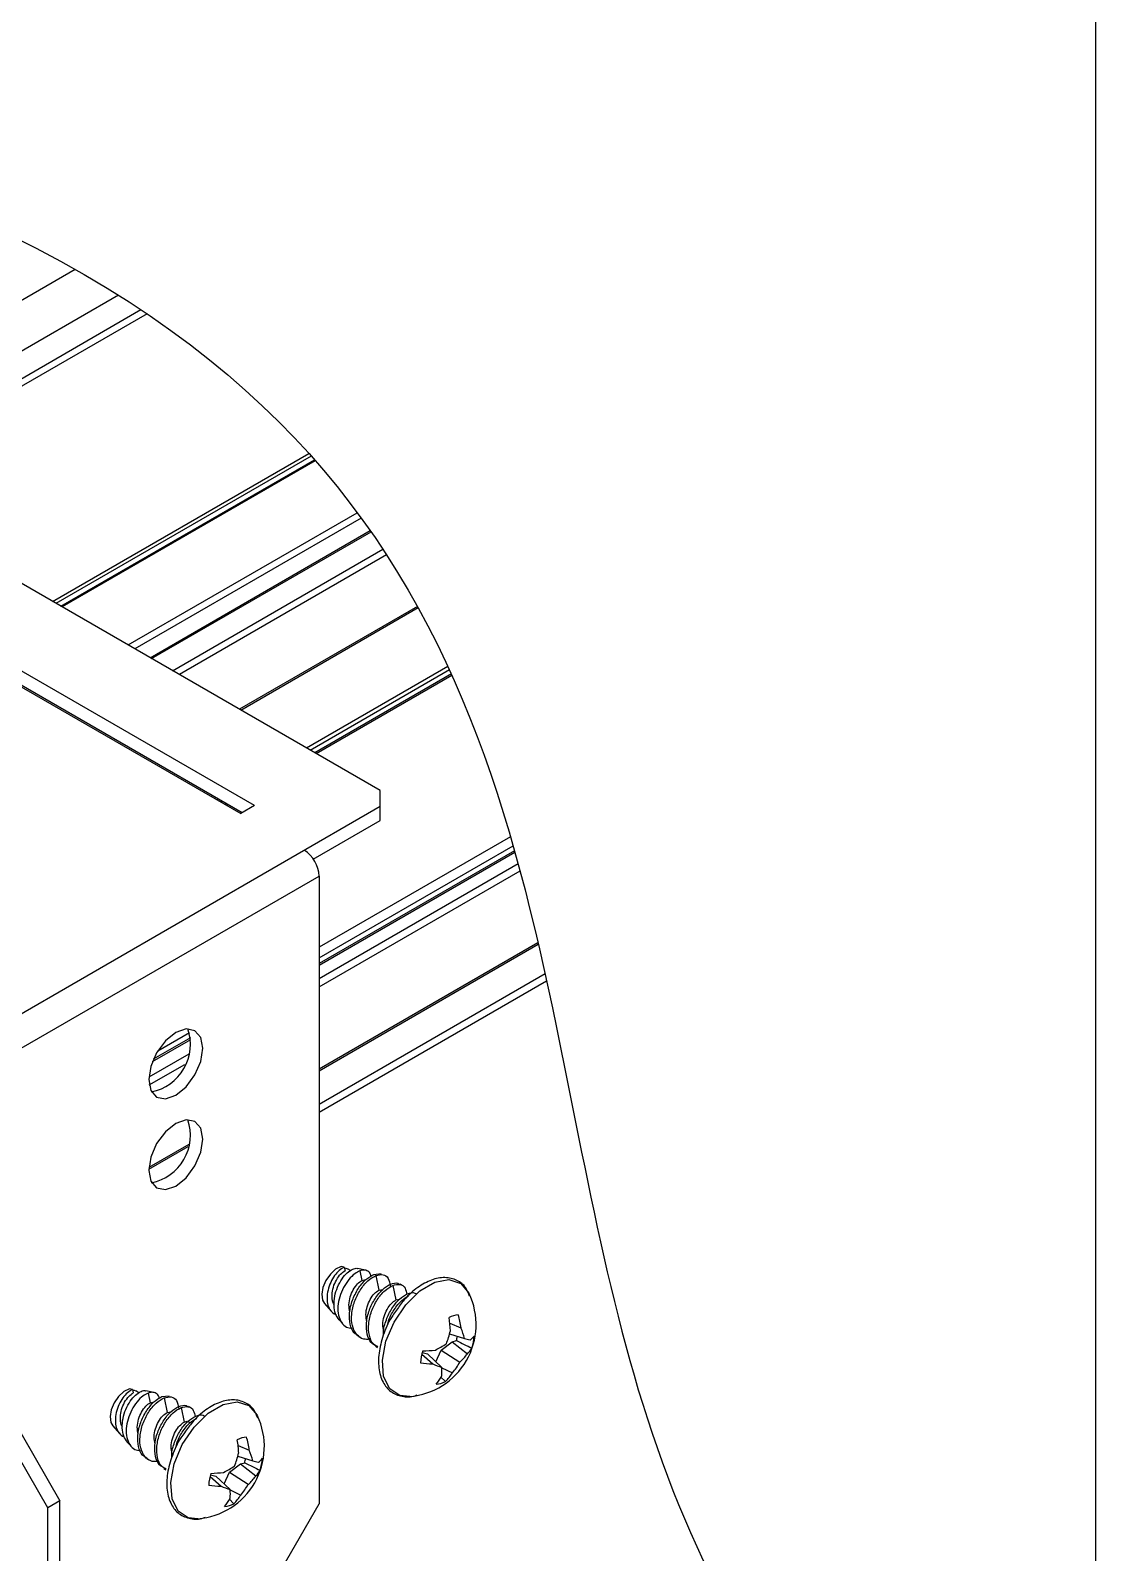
# Model space of a CAD drawing. Extents: x 0 to 11.1, y -12.5 to 0.1.
# Drawn here: x 8.9 to 11.123, y -7.981 to -4.805 of the extents above; entities that cross this region are included whole.
import ezdxf

# ---------------------------------------------------------------- set-up
doc = ezdxf.new("R2010")
doc.units = 0
doc.header["$LTSCALE"] = 0.5
doc.header["$MEASUREMENT"] = 0
for name, color, linetype in [('Dimension', 10, 'CONTINUOUS'), ('Hardware', 242, 'CONTINUOUS'), ('Housing', 150, 'CONTINUOUS'), ('Mounting', 4, 'CONTINUOUS')]:
    doc.layers.add(name, color=color, linetype=linetype)
doc.layers.add('Text-Unprinted', color=131, linetype='CONTINUOUS', plot=False)

msp = doc.modelspace()

# ---------------------------------------------------------------- linework, layer by layer
at = {"layer": 'Dimension', "transparency": 16777216}
msp.add_open_spline([(7.91, -4.9299), (9.6778, -5.2835), (9.9884, -6.8365), (10.299, -8.3895), (11.1232, -8.8286)], degree=3, knots=[0, 0, 0, 0, 1, 1.757055, 1.757055, 1.757055, 1.757055], dxfattribs=at)
at = {"layer": 'Hardware', "transparency": 16777216}
for p, q in [((9.5548, -7.3855), (9.5482, -7.3839)), ((9.5548, -7.3855), (9.5563, -7.3926)), ((9.568, -7.3925), (9.5613, -7.3886)), ((9.5989, -7.3918), (9.5821, -7.3882)), ((9.5875, -7.393), (9.5917, -7.4131)), ((9.6162, -7.4004), (9.6314, -7.3986)), ((9.5917, -7.4131), (9.5994, -7.4115)), ((9.6206, -7.403), (9.6271, -7.4335)), ((9.6271, -7.4335), (9.6348, -7.432)), ((9.656, -7.4234), (9.6624, -7.4539)), ((9.6756, -7.4234), (9.6712, -7.4208)), ((9.5134, -7.4616), (9.5275, -7.4773)), ((9.6624, -7.4539), (9.6702, -7.4524)), ((9.5438, -7.4954), (9.5515, -7.504)), ((9.7747, -7.5246), (9.8057, -7.5344)), ((9.7751, -7.5025), (9.7984, -7.5121)), ((9.5845, -7.5301), (9.589, -7.5327)), ((9.6199, -7.5505), (9.6243, -7.5531)), ((9.7458, -7.5827), (9.7572, -7.5583)), ((9.7572, -7.5583), (9.7802, -7.5411)), ((9.7572, -7.5583), (9.7963, -7.5836)), ((9.7802, -7.5411), (9.7887, -7.5386)), ((9.7802, -7.5411), (9.8117, -7.5662)), ((9.7165, -7.5671), (9.7394, -7.5872)), ((9.7175, -7.5635), (9.7287, -7.5666)), ((9.7287, -7.5666), (9.7584, -7.5945)), ((9.7559, -7.614), (9.7659, -7.6243)), ((9.7585, -7.5953), (9.7804, -7.6061)), ((9.1128, -7.6406), (9.1062, -7.6391)), ((9.1128, -7.6406), (9.1143, -7.6478)), ((9.1261, -7.6476), (9.1193, -7.6437)), ((9.157, -7.6469), (9.1402, -7.6433)), ((9.1454, -7.6482), (9.1497, -7.6682)), ((9.1741, -7.6556), (9.1894, -7.6537)), ((9.1497, -7.6682), (9.1575, -7.6666)), ((9.1786, -7.6581), (9.185, -7.6886)), ((9.2139, -7.6785), (9.2204, -7.709)), ((9.2337, -7.6785), (9.2293, -7.6759)), ((9.0715, -7.7167), (9.0855, -7.7324)), ((9.185, -7.6886), (9.1929, -7.687)), ((9.1018, -7.7505), (9.1095, -7.7591)), ((9.3327, -7.7796), (9.3637, -7.7895)), ((9.333, -7.7576), (9.3564, -7.7672)), ((9.1426, -7.7852), (9.147, -7.7878)), ((9.1779, -7.8056), (9.1824, -7.8082)), ((9.3039, -7.8379), (9.3153, -7.8134)), ((9.3153, -7.8134), (9.3383, -7.7961)), ((9.3153, -7.8134), (9.3544, -7.8386)), ((9.3383, -7.7961), (9.3468, -7.7936)), ((9.3383, -7.7961), (9.3698, -7.8212)), ((9.2746, -7.8224), (9.2974, -7.8424)), ((9.2755, -7.8187), (9.2868, -7.8218)), ((9.2868, -7.8218), (9.3165, -7.8497)), ((9.3141, -7.869), (9.3242, -7.8793)), ((9.3166, -7.8503), (9.3385, -7.8611))]:
    msp.add_line(p, q, dxfattribs=at)
at = {"layer": 'Hardware', "transparency": 16777216, "flags": 128}
for points in [[(9.5482, -7.3839), (9.5367, -7.3896), (9.5257, -7.3998), (9.5165, -7.413), (9.5103, -7.4277), (9.5078, -7.4421), (9.5094, -7.4543), (9.5134, -7.4616)], [(9.5551, -7.3867), (9.558, -7.3872), (9.5613, -7.3886)], [(9.6913, -7.6554), (9.6707, -7.6533), (9.6495, -7.6392), (9.6369, -7.6136), (9.6343, -7.5793), (9.6418, -7.5401), (9.6587, -7.5002), (9.6832, -7.4638), (9.7126, -7.4351), (9.7438, -7.417), (9.7733, -7.4115), (9.7979, -7.4193), (9.815, -7.4394), (9.8154, -7.4403)], [(9.1062, -7.6391), (9.0947, -7.6448), (9.0837, -7.655), (9.0745, -7.6682), (9.0683, -7.683), (9.0659, -7.6974), (9.0675, -7.7096), (9.0715, -7.7167)], [(9.113, -7.6418), (9.116, -7.6423), (9.1193, -7.6437)], [(9.2493, -7.9106), (9.229, -7.9085), (9.2078, -7.8945), (9.1951, -7.869), (9.1923, -7.8348), (9.1997, -7.7956), (9.2166, -7.7556), (9.2411, -7.7193), (9.2704, -7.6904), (9.3016, -7.6722), (9.3311, -7.6666), (9.3558, -7.6743), (9.3729, -7.6943), (9.3735, -7.6955)]]:
    msp.add_lwpolyline(points, dxfattribs=at)
at = {"layer": 'Hardware', "transparency": 16777216}
for centre, radius, start, end in [((9.6789, -7.5049), 0.151, 274.7062, 25.2992), ((9.7968, -7.5348), 0.0501, 94.6087, 117.6357), ((9.5232, -7.5292), 0.2533, 2.4222, 8.8149), ((9.6187, -7.5355), 0.1813, 7.4233, 16.2339), ((9.5659, -7.4674), 0.2165, 338.9042, 346.3512), ((9.6589, -7.57), 0.151, 13.6306, 22.5387), ((9.702, -7.1665), 0.3942, 272.3958, 276.2535), ((9.6444, -7.3542), 0.2275, 296.2072, 302.8532), ((9.705, -7.5148), 0.0871, 344.088, 350.1426), ((9.9695, -6.9342), 0.6221, 254.7357, 255.8347), ((9.7815, -7.5333), 0.0447, 312.4745, 331.9346), ((9.7981, -7.5088), 0.0345, 303.7721, 323.4035), ((9.7237, -7.5227), 0.1023, 341.9777, 356.2663), ((9.8157, -7.592), 0.1023, 161.9777, 176.2663), ((9.7421, -7.3663), 0.2209, 262.6019, 269.2953), ((9.8435, -7.3462), 0.2625, 246.6386, 251.0947), ((9.6596, -7.5039), 0.1582, 319.775, 329.7641), ((9.7195, -7.4996), 0.1137, 312.4157, 324.1328), ((9.6686, -7.5655), 0.1012, 320.5381, 332.3291), ((9.6549, -7.6023), 0.1038, 354.3479, 4.2771), ((9.6913, -7.5501), 0.1052, 315.1999, 327.8708), ((9.7427, -7.5798), 0.0501, 274.6087, 297.6357), ((9.2369, -7.76), 0.151, 274.7062, 25.2992), ((9.3549, -7.7902), 0.0504, 94.8375, 117.7874), ((9.0808, -7.7849), 0.2537, 2.5313, 8.9127), ((9.1766, -7.791), 0.1814, 7.5416, 16.3445), ((9.1236, -7.723), 0.2166, 339.003, 346.4457), ((9.217, -7.8255), 0.151, 13.8007, 22.6985), ((9.202, -7.6097), 0.2275, 296.3265, 302.9794), ((9.2632, -7.7699), 0.0869, 344.1976, 350.1723), ((9.5067, -7.2542), 0.554, 255.0469, 256.2826), ((9.3394, -7.7881), 0.045, 312.6357, 332.0264), ((9.3559, -7.7636), 0.0348, 303.9895, 323.5492), ((9.2821, -7.7779), 0.1019, 342.0808, 356.3995), ((9.3734, -7.8471), 0.1019, 162.0808, 176.3995), ((9.2995, -7.6221), 0.2203, 262.7452, 269.4585), ((9.2592, -7.4238), 0.3923, 272.5248, 276.4034), ((9.3997, -7.6033), 0.26, 246.8422, 251.3426), ((9.2177, -7.7593), 0.158, 319.8667, 329.8616), ((9.2773, -7.7546), 0.1141, 312.5396, 324.2412), ((9.227, -7.821), 0.1008, 320.6134, 332.4325), ((9.2133, -7.8577), 0.1036, 354.5263, 4.4558), ((9.2497, -7.8055), 0.1048, 315.2717, 327.9651), ((9.3007, -7.8347), 0.0504, 274.8375, 297.7874)]:
    msp.add_arc(centre, radius, start, end, dxfattribs=at)
for points, knots in [([(9.5548, -7.3855), (9.5513, -7.3873), (9.5443, -7.391), (9.5343, -7.4027), (9.5259, -7.417), (9.5201, -7.4334), (9.5181, -7.4501), (9.52, -7.4653), (9.5263, -7.4767), (9.5325, -7.4831), (9.5369, -7.4838), (9.5371, -7.4839)], [0, 0, 0, 0, 0.1272473, 0.2479327, 0.3689621, 0.4893938, 0.6144389, 0.7399606, 0.8650128, 0.9939973, 1, 1, 1, 1]), ([(9.5334, -7.4633), (9.5325, -7.4618), (9.5294, -7.4565), (9.5286, -7.4435), (9.5312, -7.427), (9.5381, -7.4116), (9.5468, -7.3988), (9.5532, -7.3947), (9.5563, -7.3926)], [0, 0, 0, 0, 0.0756853, 0.2621145, 0.4485438, 0.6287874, 0.8169617, 1, 1, 1, 1]), ([(9.544, -7.4953), (9.5412, -7.4914), (9.5353, -7.4835), (9.5326, -7.4659), (9.5341, -7.4462), (9.5402, -7.4267), (9.5497, -7.4096), (9.5609, -7.3959), (9.5685, -7.3917), (9.5724, -7.3895)], [0, 0, 0, 0, 0.13785, 0.287384, 0.430382, 0.574157, 0.71766, 0.8548, 1, 1, 1, 1]), ([(9.5875, -7.393), (9.5838, -7.3947), (9.576, -7.3985), (9.5638, -7.4108), (9.5527, -7.4276), (9.5445, -7.4471), (9.5408, -7.4674), (9.5419, -7.4863), (9.548, -7.5013), (9.5581, -7.5113), (9.5672, -7.5128), (9.5714, -7.5134)], [0, 0, 0, 0, 0.096489, 0.209098, 0.321969, 0.434588, 0.549827, 0.666133, 0.782267, 0.900515, 1, 1, 1, 1]), ([(9.5852, -7.529), (9.5818, -7.5271), (9.5731, -7.5224), (9.5662, -7.5052), (9.5646, -7.4811), (9.5707, -7.4545), (9.5832, -7.4299), (9.5992, -7.4098), (9.6106, -7.4035), (9.6162, -7.4004)], [0, 0, 0, 0, 0.095966, 0.243619, 0.396125, 0.54863, 0.696283, 0.850153, 1, 1, 1, 1]), ([(9.5724, -7.3895), (9.5758, -7.3883), (9.5796, -7.3869), (9.5819, -7.3883), (9.5821, -7.3885)], [0, 0, 0, 0, 0.915784, 1, 1, 1, 1]), ([(9.6103, -7.4043), (9.6102, -7.4035), (9.6096, -7.3983), (9.6044, -7.3932), (9.5963, -7.3906), (9.5899, -7.3923), (9.5875, -7.393)], [0, 0, 0, 0, 0.06794, 0.419336, 0.777357, 1, 1, 1, 1]), ([(9.6206, -7.403), (9.6259, -7.4017), (9.6365, -7.3992), (9.6476, -7.4072), (9.6496, -7.419), (9.6505, -7.4249)], [0, 0, 0, 0, 0.3286, 0.666022, 1, 1, 1, 1]), ([(9.5663, -7.4789), (9.5654, -7.474), (9.5636, -7.4642), (9.5666, -7.4474), (9.5734, -7.432), (9.5822, -7.4192), (9.5886, -7.4151), (9.5917, -7.4131)], [0, 0, 0, 0, 0.201144, 0.402977, 0.598114, 0.801837, 1, 1, 1, 1]), ([(9.6077, -7.5359), (9.6035, -7.5361), (9.5925, -7.5366), (9.5791, -7.5264), (9.5704, -7.508), (9.5691, -7.4836), (9.5751, -7.457), (9.5876, -7.4325), (9.6036, -7.4123), (9.615, -7.4061), (9.6206, -7.403)], [0, 0, 0, 0, 0.082868, 0.216263, 0.344268, 0.47648, 0.608692, 0.736697, 0.870092, 1, 1, 1, 1]), ([(9.6206, -7.5494), (9.6172, -7.5476), (9.6085, -7.5428), (9.6015, -7.5256), (9.6, -7.5015), (9.6061, -7.4749), (9.6185, -7.4503), (9.6346, -7.4302), (9.646, -7.4239), (9.6516, -7.4208)], [0, 0, 0, 0, 0.095966, 0.243619, 0.396125, 0.54863, 0.696283, 0.850153, 1, 1, 1, 1]), ([(9.625, -7.552), (9.6216, -7.5501), (9.6129, -7.5454), (9.606, -7.5281), (9.6044, -7.5041), (9.6105, -7.4774), (9.623, -7.4529), (9.639, -7.4328), (9.6504, -7.4265), (9.656, -7.4234)], [0, 0, 0, 0, 0.095966, 0.243619, 0.396125, 0.54863, 0.696283, 0.850153, 1, 1, 1, 1]), ([(9.6516, -7.4208), (9.6571, -7.4191), (9.6648, -7.4167), (9.6693, -7.4208), (9.6705, -7.4219)], [0, 0, 0, 0, 0.721283, 1, 1, 1, 1]), ([(9.656, -7.4234), (9.6612, -7.4221), (9.6718, -7.4196), (9.6824, -7.427), (9.6843, -7.4376), (9.6852, -7.4424)], [0, 0, 0, 0, 0.349189, 0.707752, 1, 1, 1, 1]), ([(9.8163, -7.446), (9.814, -7.4399), (9.8087, -7.4256), (9.7902, -7.4114), (9.7651, -7.4054), (9.7367, -7.4108), (9.7076, -7.4268), (9.6819, -7.4491), (9.6689, -7.4678), (9.6637, -7.4754)], [0, 0, 0, 0, 0.105605, 0.252708, 0.407585, 0.561916, 0.723314, 0.888942, 1, 1, 1, 1]), ([(9.6017, -7.4993), (9.6008, -7.4944), (9.599, -7.4846), (9.602, -7.4678), (9.6087, -7.4524), (9.6175, -7.4397), (9.6239, -7.4355), (9.6271, -7.4335)], [0, 0, 0, 0, 0.201144, 0.402977, 0.598114, 0.801837, 1, 1, 1, 1]), ([(9.637, -7.5197), (9.6361, -7.5148), (9.6343, -7.505), (9.6374, -7.4882), (9.6441, -7.4728), (9.6529, -7.4601), (9.6593, -7.4559), (9.6624, -7.4539)], [0, 0, 0, 0, 0.201144, 0.402977, 0.598114, 0.801837, 1, 1, 1, 1]), ([(9.6369, -7.5266), (9.6368, -7.5249), (9.636, -7.5153), (9.6418, -7.4951), (9.6538, -7.4707), (9.6699, -7.4509), (9.687, -7.44), (9.7001, -7.4372), (9.7046, -7.4412), (9.7059, -7.4423)], [0, 0, 0, 0, 0.0384012, 0.2190863, 0.3940228, 0.5763248, 0.7538609, 0.931397, 1, 1, 1, 1]), ([(9.6443, -7.5095), (9.6451, -7.5056), (9.6475, -7.4933), (9.6586, -7.4733), (9.6734, -7.4541), (9.6839, -7.4483), (9.6886, -7.4456)], [0, 0, 0, 0, 0.137017, 0.435887, 0.747341, 1, 1, 1, 1]), ([(9.6637, -7.4754), (9.661, -7.4789), (9.65, -7.4931), (9.6368, -7.5229), (9.6263, -7.5607), (9.6254, -7.5965), (9.6337, -7.6256), (9.651, -7.6468), (9.6749, -7.6562), (9.6947, -7.6571), (9.7054, -7.6525), (9.7068, -7.6519)], [0, 0, 0, 0, 0.045233, 0.182555, 0.320321, 0.459129, 0.599408, 0.722525, 0.853141, 0.980635, 1, 1, 1, 1]), ([(9.7887, -7.5386), (9.7943, -7.5413), (9.805, -7.5465), (9.8158, -7.5518), (9.821, -7.5543)], [0, 0, 0, 0, 0.514247, 1, 1, 1, 1]), ([(9.1128, -7.6406), (9.1092, -7.6425), (9.1023, -7.6462), (9.0922, -7.6579), (9.0838, -7.6723), (9.0781, -7.6887), (9.0762, -7.7053), (9.0781, -7.7206), (9.0844, -7.7319), (9.0906, -7.7383), (9.0949, -7.739), (9.0951, -7.739)], [0, 0, 0, 0, 0.1274, 0.248229, 0.369404, 0.489979, 0.615174, 0.740846, 0.866048, 0.995187, 1, 1, 1, 1]), ([(9.0915, -7.7184), (9.0906, -7.7169), (9.0875, -7.7117), (9.0867, -7.6987), (9.0892, -7.6823), (9.096, -7.6668), (9.1048, -7.654), (9.1112, -7.6499), (9.1143, -7.6478)], [0, 0, 0, 0, 0.074862, 0.261457, 0.448052, 0.628457, 0.816799, 1, 1, 1, 1]), ([(9.102, -7.7503), (9.0992, -7.7466), (9.0934, -7.7387), (9.0906, -7.7212), (9.0921, -7.7015), (9.0982, -7.6819), (9.1076, -7.6648), (9.1189, -7.6511), (9.1265, -7.6469), (9.1304, -7.6447)], [0, 0, 0, 0, 0.136745, 0.286471, 0.429653, 0.573611, 0.717298, 0.854614, 1, 1, 1, 1]), ([(9.1454, -7.6482), (9.1418, -7.6499), (9.1339, -7.6537), (9.1217, -7.666), (9.1107, -7.6829), (9.1025, -7.7024), (9.0988, -7.7227), (9.1, -7.7416), (9.1061, -7.7565), (9.1162, -7.7665), (9.1253, -7.7679), (9.1294, -7.7685)], [0, 0, 0, 0, 0.09661, 0.209361, 0.322374, 0.435134, 0.550518, 0.66697, 0.783249, 0.901646, 1, 1, 1, 1]), ([(9.1304, -7.6447), (9.1338, -7.6434), (9.1375, -7.642), (9.1399, -7.6435), (9.1401, -7.6436)], [0, 0, 0, 0, 0.908266, 1, 1, 1, 1]), ([(9.1684, -7.6594), (9.1683, -7.6586), (9.1676, -7.6534), (9.1623, -7.6483), (9.1543, -7.6457), (9.1479, -7.6475), (9.1454, -7.6482)], [0, 0, 0, 0, 0.070362, 0.420845, 0.777935, 1, 1, 1, 1]), ([(9.1244, -7.734), (9.1235, -7.7292), (9.1217, -7.7194), (9.1247, -7.7026), (9.1314, -7.6872), (9.1402, -7.6744), (9.1465, -7.6703), (9.1497, -7.6682)], [0, 0, 0, 0, 0.200175, 0.402254, 0.597627, 0.801597, 1, 1, 1, 1]), ([(9.1433, -7.7841), (9.1399, -7.7823), (9.1312, -7.7776), (9.1243, -7.7605), (9.1226, -7.7364), (9.1287, -7.7098), (9.1411, -7.6852), (9.1571, -7.665), (9.1685, -7.6587), (9.1741, -7.6556)], [0, 0, 0, 0, 0.094938, 0.242759, 0.395438, 0.548116, 0.695937, 0.849982, 1, 1, 1, 1]), ([(9.1658, -7.791), (9.1616, -7.7912), (9.1506, -7.7918), (9.1373, -7.7816), (9.1285, -7.7633), (9.1271, -7.7389), (9.1331, -7.7124), (9.1455, -7.6878), (9.1615, -7.6676), (9.1729, -7.6613), (9.1786, -7.6581)], [0, 0, 0, 0, 0.081983, 0.215507, 0.343636, 0.475975, 0.608314, 0.736443, 0.869967, 1, 1, 1, 1]), ([(9.1786, -7.8045), (9.1752, -7.8027), (9.1666, -7.798), (9.1596, -7.7809), (9.158, -7.7568), (9.164, -7.7302), (9.1765, -7.7056), (9.1925, -7.6854), (9.2039, -7.6791), (9.2095, -7.676)], [0, 0, 0, 0, 0.094938, 0.242759, 0.395438, 0.548116, 0.695937, 0.849982, 1, 1, 1, 1]), ([(9.183, -7.8071), (9.1797, -7.8053), (9.171, -7.8006), (9.164, -7.7834), (9.1624, -7.7594), (9.1685, -7.7327), (9.1809, -7.7082), (9.1969, -7.688), (9.2083, -7.6817), (9.2139, -7.6785)], [0, 0, 0, 0, 0.094938, 0.242759, 0.395438, 0.548116, 0.695937, 0.849982, 1, 1, 1, 1]), ([(9.1786, -7.6581), (9.1838, -7.6569), (9.1944, -7.6543), (9.2056, -7.6622), (9.2076, -7.674), (9.2085, -7.6799)], [0, 0, 0, 0, 0.3286, 0.666022, 1, 1, 1, 1]), ([(9.2095, -7.676), (9.215, -7.6742), (9.2227, -7.6718), (9.2273, -7.6759), (9.2286, -7.677)], [0, 0, 0, 0, 0.717361, 1, 1, 1, 1]), ([(9.2139, -7.6785), (9.2192, -7.6773), (9.2298, -7.6747), (9.2404, -7.6821), (9.2424, -7.6927), (9.2433, -7.6975)], [0, 0, 0, 0, 0.348416, 0.706186, 1, 1, 1, 1]), ([(9.3742, -7.7008), (9.372, -7.6948), (9.3666, -7.6805), (9.3481, -7.6664), (9.3229, -7.6605), (9.2945, -7.666), (9.2654, -7.6821), (9.2396, -7.7045), (9.2267, -7.7233), (9.2215, -7.7308)], [0, 0, 0, 0, 0.105598, 0.252681, 0.407506, 0.561872, 0.723332, 0.888967, 1, 1, 1, 1]), ([(9.1597, -7.7544), (9.1588, -7.7496), (9.157, -7.7398), (9.16, -7.723), (9.1667, -7.7076), (9.1755, -7.6948), (9.1819, -7.6907), (9.185, -7.6886)], [0, 0, 0, 0, 0.200175, 0.402254, 0.597627, 0.801597, 1, 1, 1, 1]), ([(9.1951, -7.7748), (9.1942, -7.77), (9.1924, -7.7602), (9.1954, -7.7434), (9.2021, -7.728), (9.2109, -7.7153), (9.2172, -7.7111), (9.2204, -7.709)], [0, 0, 0, 0, 0.200175, 0.402254, 0.597627, 0.801597, 1, 1, 1, 1]), ([(9.1949, -7.7818), (9.1948, -7.7801), (9.194, -7.7706), (9.1998, -7.7505), (9.2117, -7.726), (9.2278, -7.7062), (9.2449, -7.6952), (9.2581, -7.6923), (9.2626, -7.6963), (9.2639, -7.6974)], [0, 0, 0, 0, 0.037315, 0.217951, 0.392841, 0.575094, 0.752582, 0.93007, 1, 1, 1, 1]), ([(9.2024, -7.7648), (9.2031, -7.7609), (9.2054, -7.7486), (9.2165, -7.7286), (9.2314, -7.7092), (9.242, -7.7033), (9.2469, -7.7006)], [0, 0, 0, 0, 0.135499, 0.432446, 0.741896, 1, 1, 1, 1]), ([(9.2204, -7.709), (9.2235, -7.7078), (9.2278, -7.7061), (9.2301, -7.7083), (9.2308, -7.709)], [0, 0, 0, 0, 0.717121, 1, 1, 1, 1]), ([(9.2215, -7.7308), (9.2188, -7.7344), (9.2079, -7.7486), (9.1947, -7.7784), (9.1843, -7.8162), (9.1834, -7.852), (9.1919, -7.881), (9.2093, -7.9021), (9.2333, -7.9114), (9.253, -7.9122), (9.2637, -7.9076), (9.2651, -7.9069)], [0, 0, 0, 0, 0.045264, 0.182636, 0.320458, 0.459329, 0.599669, 0.722785, 0.853374, 0.980909, 1, 1, 1, 1]), ([(9.3468, -7.7936), (9.3524, -7.7963), (9.3631, -7.8015), (9.3739, -7.8067), (9.3791, -7.8092)], [0, 0, 0, 0, 0.514247, 1, 1, 1, 1])]:
    msp.add_open_spline(points, degree=3, knots=knots, dxfattribs=at)
at = {"layer": 'Housing', "transparency": 16777216}
for p, q in [((8.369, -5.6631), (8.9926, -5.303)), ((9.0831, -5.357), (8.4609, -5.7162)), ((8.5104, -5.7447), (9.1298, -5.3871)), ((9.1429, -5.3959), (8.5245, -5.7529)), ((8.9459, -5.9961), (9.4807, -5.6874)), ((9.4855, -5.6928), (8.9529, -6.0002)), ((8.9629, -6.006), (9.4923, -5.7004)), ((9.4943, -5.7026), (8.9659, -6.0077)), ((9.1035, -6.0871), (9.5818, -5.811)), ((9.5903, -5.8224), (9.1176, -6.0953)), ((9.1495, -6.1137), (9.6089, -5.8484)), ((9.1524, -6.1153), (9.6106, -5.8508)), ((9.1963, -6.1407), (9.6353, -5.8873)), ((9.6431, -5.8991), (9.2105, -6.1489)), ((9.7075, -6.0065), (9.3357, -6.2212)), ((9.3386, -6.2228), (9.709, -6.009)), ((9.7712, -6.132), (9.4762, -6.3023)), ((9.4833, -6.3064), (9.7741, -6.1385)), ((9.7783, -6.1476), (9.4933, -6.3121)), ((9.4962, -6.3138), (9.7795, -6.1503)), ((9.2924, -6.4084), (9.2889, -6.4104)), ((9.296, -6.4145), (9.2994, -6.4125)), ((9.9017, -6.4871), (9.5021, -6.7178)), ((9.5021, -6.7397), (9.9071, -6.5059)), ((9.9101, -6.5164), (9.5021, -6.752)), ((9.5021, -6.7554), (9.9109, -6.5194)), ((9.9178, -6.544), (9.5021, -6.784)), ((9.5021, -6.8003), (9.9216, -6.5581)), ((9.9591, -6.7086), (9.5021, -6.9724)), ((9.5021, -6.9758), (9.9598, -6.7116)), ((9.9739, -6.7736), (9.5021, -7.0459)), ((9.5021, -7.0622), (9.977, -6.788)), ((9.1543, -6.9562), (9.2341, -6.9101)), ((9.2338, -6.9069), (9.1561, -6.9517)), ((9.1655, -6.9341), (9.2316, -6.8959)), ((9.23, -6.941), (9.1466, -6.9892)), ((9.1473, -7.0051), (9.2216, -6.9622)), ((9.1464, -7.1811), (9.2291, -7.1334)), ((9.2303, -7.1293), (9.1466, -7.1776))]:
    msp.add_line(p, q, dxfattribs=at)
at = {"layer": 'Mounting', "transparency": 16777216}
for p, q in [((9.63, -6.3911), (7.8418, -5.3587)), ((9.3673, -6.4224), (7.7876, -5.5104)), ((7.7588, -5.5271), (9.3385, -6.439)), ((7.7876, -5.5397), (9.3419, -6.437)), ((9.63, -6.4237), (9.63, -6.3911)), ((8.4282, -7.1176), (9.63, -6.4237)), ((9.3094, -6.4183), (9.306, -6.4203)), ((9.3089, -6.4219), (9.3124, -6.42)), ((9.3673, -6.4224), (9.3385, -6.439)), ((9.63, -6.4531), (9.63, -6.4237)), ((9.4901, -6.5339), (9.63, -6.4531)), ((8.6182, -7.0796), (9.5021, -6.5693)), ((9.5021, -6.5693), (9.5021, -7.8795)), ((8.6077, -7.2604), (8.9612, -7.8728)), ((8.9358, -7.8875), (8.5823, -7.2751)), ((8.9612, -7.8728), (8.9358, -7.8875)), ((8.9612, -9.3646), (8.9612, -7.8728)), ((8.9358, -9.3793), (8.9358, -7.8875)), ((9.3253, -8.1857), (9.5021, -7.8795))]:
    msp.add_line(p, q, dxfattribs=at)
at = {"layer": 'Mounting', "transparency": 16777216, "flags": 128}
for points in [[(9.203, -7.0266), (9.2246, -7.0091), (9.243, -6.9844), (9.2552, -6.9561), (9.2595, -6.9286), (9.2552, -6.9061), (9.243, -6.892), (9.2246, -6.8884), (9.203, -6.896), (9.1813, -6.9134), (9.163, -6.9382), (9.1507, -6.9665), (9.1464, -6.9939), (9.1507, -7.0165), (9.163, -7.0306), (9.1813, -7.0341), (9.203, -7.0266)], [(9.203, -7.2161), (9.2246, -7.1987), (9.243, -7.1739), (9.2552, -7.1456), (9.2595, -7.1182), (9.2552, -7.0956), (9.243, -7.0815), (9.2246, -7.078), (9.203, -7.0855), (9.1813, -7.103), (9.163, -7.1277), (9.1507, -7.156), (9.1464, -7.1835), (9.1507, -7.206), (9.163, -7.2201), (9.1813, -7.2237), (9.203, -7.2161)]]:
    msp.add_lwpolyline(points, dxfattribs=at)
at = {"layer": 'Mounting', "transparency": 16777216}
for centre, radius, start, end in [((9.4347, -6.5724), 0.0675, 2.6055, 57.3945), ((9.1327, -6.9207), 0.1009, 281.2276, 18.7778), ((9.1327, -7.1103), 0.1009, 281.2276, 18.7778)]:
    msp.add_arc(centre, radius, start, end, dxfattribs=at)
at = {"layer": 'Text-Unprinted', "ltscale": 0.5, "transparency": 16777216}
msp.add_lwpolyline([(0, 0), (11.1232, 0), (11.1232, -12.3857), (0, -12.3857)], close=True, dxfattribs=at)

doc.saveas('drawing.dxf')
